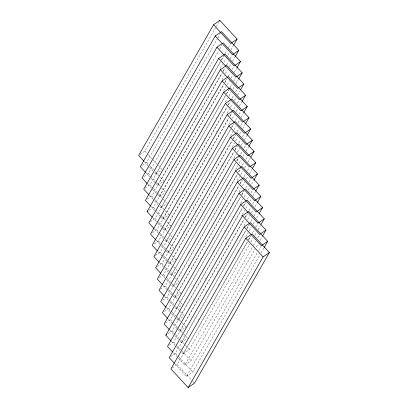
<?xml version="1.0" encoding="UTF-8"?>
<svg xmlns="http://www.w3.org/2000/svg" width="408" height="408" viewBox="0 0 408 408"><rect width="100%" height="100%" fill="white"/><g stroke="black" fill="none" stroke-linecap="round" stroke-linejoin="round"><path stroke-width="0.31" stroke-dasharray="2.04 1.53" d="M140.077 154.443L144.911 151.077L215.546 27.887M216.327 26.525L218.668 22.44M142.259 165.342L146.61 162.313L217.245 39.122M218.03 37.76L220.371 33.675M143.958 176.577L148.313 173.548L218.555 51.036M219.728 48.996L222.069 44.911M154.581 172.742L155.876 174.145L220.269 61.843M221.437 59.803L222.998 57.079M224.951 53.678L226.904 50.271M228.465 47.552L230.413 44.146M145.177 188.144L150.011 184.778L220.646 61.593M221.427 60.231L223.768 56.146M179.336 139.822L179.724 139.143M191.041 119.401L191.434 118.723M210.946 84.691L211.334 84.012M220.31 68.355L222.651 64.275M223.824 62.23L225.772 58.828M227.725 55.427L229.286 52.703M230.846 49.98L233.187 45.9M155.851 183.508L157.575 185.38L221.967 73.078M223.14 71.038L224.701 68.314M226.649 64.908L228.602 61.506M230.163 58.783L232.111 55.381M147.354 199.043L151.71 196.013L222.345 72.823M223.125 71.461L225.078 68.059M171.666 167.392L172.059 166.709M191.571 132.682L191.959 131.998M203.276 112.261L203.669 111.583M211.471 97.971L211.864 97.288M222.008 79.591L224.349 75.511M225.522 73.466L227.475 70.064M229.424 66.662L230.984 63.939M232.545 61.215L234.891 57.13M147.63 183.998L159.273 196.61L223.666 84.313M224.839 82.268L226.399 79.55M228.347 76.143L230.301 72.741M232.254 69.34L233.815 66.616M149.058 210.278L153.408 207.249L223.655 84.742M224.823 82.697L227.164 78.617M172.196 180.667L172.584 179.984M183.906 160.247L184.294 159.569M203.806 125.537L204.199 124.858M223.712 90.826L226.052 86.741M227.22 84.701L229.561 80.616M231.122 77.897L232.295 75.852M234.248 72.451L236.589 68.366M159.681 206.443L160.976 207.845L225.364 95.549M226.537 93.503L228.485 90.102M230.046 87.378L231.999 83.977M233.56 81.253L235.513 77.852M150.272 221.85L155.106 218.484L225.741 95.293M226.522 93.932L228.863 89.847M184.431 173.528L184.824 172.844M196.141 153.107L196.529 152.429M204.337 138.812L204.724 138.134M216.041 118.397L216.434 117.713M225.41 102.061L227.751 97.976M228.919 95.936L230.872 92.534M232.825 89.128L234.386 86.409M235.946 83.686L238.287 79.601M160.946 217.214L162.675 219.081L227.062 106.779M228.235 104.739L230.189 101.337M232.137 97.935L233.697 95.212M235.651 91.81L237.211 89.087M152.454 232.749L156.805 229.719L227.44 106.529M228.22 105.167L230.173 101.765M176.766 201.093L177.154 200.415M196.666 166.382L197.059 165.704M216.571 131.672L216.959 130.994M227.108 113.297L229.449 109.211M230.617 107.171L232.57 103.77M234.524 100.363L236.084 97.639M237.645 94.921L239.986 90.836M152.73 217.699L164.373 230.316L228.766 118.014M229.934 115.974L231.887 112.572M233.835 109.166L235.396 106.447M237.349 103.04L238.91 100.322M154.153 243.984L158.508 240.955L228.75 118.442M229.923 116.402L232.264 112.317M164.373 230.316L170.661 225.94L171.049 225.262M189.001 193.953L189.394 193.27M197.197 179.658L197.584 178.979M208.901 159.242L209.294 158.559M228.806 124.532L231.147 120.447M232.32 118.407L234.661 114.322M236.222 111.598L237.39 109.558M239.343 106.157L241.684 102.071M164.776 240.149L166.071 241.551L230.464 129.249M231.632 127.209L233.585 123.808M235.533 120.401L237.099 117.683M239.047 114.276L240.608 111.552M155.366 255.551L160.206 252.19L230.841 128.999M231.622 127.638L233.963 123.553M182.896 218.8L183.284 218.117M189.531 207.228L189.919 206.55M209.431 172.518L209.824 171.839M221.141 152.097L221.529 151.419M230.505 135.767L232.846 131.682M234.019 129.642L235.967 126.235M237.92 122.834L239.481 120.11M241.041 117.387L243.382 113.307M166.046 250.915L167.77 252.787L232.162 140.485M233.33 138.445L235.283 135.038M237.237 131.636L238.797 128.913M240.746 125.511L242.306 122.788M157.549 266.45L161.905 263.42L232.54 140.235M233.32 138.873L235.268 135.466M175.226 246.371L175.619 245.687M183.421 232.076L183.814 231.397M195.131 211.655L195.519 210.977M201.766 200.088L202.154 199.405M221.666 165.378L222.059 164.694M232.203 146.997L234.544 142.917M235.717 140.872L237.67 137.471M239.618 134.069L241.179 131.345M242.74 128.622L245.081 124.542M163.001 257.009L169.468 264.022L233.861 151.72M235.034 149.68L236.982 146.273M238.935 142.871L240.496 140.148M242.444 136.746L244.01 134.023M159.253 277.685L163.603 274.655L233.845 152.148M235.018 150.103L237.359 146.023M169.468 264.022L175.756 259.646L176.149 258.963M195.661 224.936L196.049 224.252M214.001 192.943L214.389 192.265M233.901 158.233L236.247 154.153M237.415 152.108L239.756 148.028M241.317 145.304L242.49 143.259M244.438 139.857L246.784 135.772M169.876 273.855L171.166 275.252L235.559 162.955M236.732 160.91L238.68 157.508M240.633 154.107L242.194 151.383M244.147 147.982L245.708 145.258M160.466 289.257L165.301 285.891L235.936 162.7M237.109 160.66L239.057 157.259M187.991 252.501L188.384 251.823M207.896 217.79L208.284 217.112M226.236 185.803L226.629 185.125M235.605 169.468L237.946 165.383M239.114 163.343L241.067 159.941M243.015 156.539L244.581 153.816M246.141 151.093L248.482 147.007M171.574 285.085L172.87 286.487L237.257 174.191M238.43 172.145L240.378 168.744M242.332 165.342L243.892 162.619M245.846 159.217L247.406 156.494M162.649 300.155L166.999 297.126L237.635 173.936M238.808 171.895L240.756 168.489M188.522 265.781L188.909 265.098M200.226 245.361L200.619 244.683M220.131 210.65L220.519 209.967M237.303 180.703L239.644 176.618M240.812 174.578L242.765 171.176M244.718 167.77L246.279 165.051M247.84 162.328L250.181 158.243M168.096 290.715L174.568 297.723L238.955 185.421M240.128 183.381L242.082 179.979M244.03 176.577L245.591 173.854M247.544 170.452L249.104 167.729M164.347 311.391L168.698 308.361L238.945 185.849M240.113 183.809L242.459 179.724M174.568 297.723L180.851 293.347L181.244 292.669M200.756 258.636L201.149 257.958M212.466 238.221L212.854 237.538M232.366 203.51L232.759 202.827M239.001 191.939L241.342 187.853M242.515 185.813L244.856 181.728M246.417 179.005L247.585 176.965M249.538 173.563L251.879 169.478M174.971 307.555L176.266 308.958L240.659 196.656M241.827 194.616L243.78 191.214M245.728 187.808L247.289 185.089M249.242 181.682L250.803 178.964M165.561 322.963L170.401 319.597L240.644 197.084M241.816 195.044L244.157 190.959M193.091 286.207L193.479 285.529M212.991 251.496L213.384 250.813M224.701 231.076L225.089 230.398M232.897 216.786L233.284 216.102M240.7 203.174L243.041 199.089M244.214 197.049L246.162 193.642M248.115 190.24L249.676 187.517M251.629 184.115L253.577 180.713M176.669 318.791L177.964 320.193L241.964 208.575M243.525 205.851L245.478 202.45M247.432 199.043L248.992 196.319M250.94 192.918L252.501 190.194M167.744 333.856L172.1 330.832L242.342 208.32M243.515 206.28L245.463 202.873M193.616 299.482L194.009 298.804M205.326 279.067L205.714 278.384M225.226 244.351L225.619 243.673M241.618 215.766L242.01 215.087M242.398 214.409L244.739 210.324M245.912 208.279L247.86 204.877M249.813 201.476L251.374 198.752M252.934 196.029L255.275 191.949M173.196 324.416L179.663 331.429L244.055 219.127M245.223 217.087L247.177 213.68M249.13 210.278L250.691 207.555M252.639 204.153L254.199 201.43M169.442 345.091L173.798 342.062L244.04 219.555M245.213 217.515L247.166 214.108M179.663 331.429L185.951 327.053L186.339 326.369M205.851 292.342L206.244 291.659M217.561 271.922L217.954 271.244M225.757 257.632L226.144 256.948M237.461 237.211L237.854 236.533M244.096 225.639L246.437 221.559M247.61 219.514L249.951 215.434M251.512 212.711L253.072 209.987M255.026 206.586L256.974 203.179M180.071 341.261L181.361 342.664L245.754 230.362M246.927 228.322L249.268 224.237M250.828 221.513L252.389 218.79M253.949 216.067L255.903 212.665M170.661 356.663L175.496 353.297L245.744 230.79M246.911 228.745L249.252 224.665M198.186 319.913L198.579 319.229M218.091 285.197L218.479 284.519M237.992 250.487L238.384 249.808M245.794 236.875L248.141 232.795M249.308 230.75L251.262 227.348M253.21 223.946L254.77 221.223M256.724 217.821L258.677 214.414M181.769 352.497L183.065 353.894L247.452 241.597M248.625 239.552L250.573 236.15M252.526 232.749L254.087 230.025M255.648 227.302L257.601 223.9M172.36 367.899L177.194 364.533L247.442 242.026M248.61 239.981L250.563 236.579M183.065 353.894L189.348 349.523L249.839 244.025M251.007 241.985L252.96 238.583M254.908 235.181L256.474 232.458M258.034 229.735L260.375 225.649M178.291 358.122L184.763 365.129L252.277 247.386M253.445 245.346L255.785 241.261M257.739 237.859L259.299 235.136M184.763 365.129L191.046 360.754L255.051 249.135M256.219 247.095L258.172 243.693M260.12 240.286L262.074 236.885M174.818 363.747L186.461 376.365L257.484 252.496M258.657 250.451L260.998 246.371M186.461 376.365L192.749 371.989L259.87 254.924M261.038 252.884L263.772 248.12M155.876 174.145L161.68 170.105M157.575 185.38L163.863 181.004L159.982 176.797M159.273 196.61L165.077 192.576M160.976 207.845L166.775 203.806M162.675 219.081L168.958 214.705L165.077 210.502M166.071 241.551L171.875 237.512M167.77 252.787L173.573 248.747M171.166 275.252L176.97 271.218M172.87 286.487L178.673 282.448M176.266 308.958L182.07 304.919M177.964 320.193L183.768 316.154M181.361 342.664L187.165 338.625M144.911 151.077L147.931 154.346M148.364 154.816L152.674 159.487M153.107 159.956L157.85 165.097M158.284 165.561L162.165 169.769M146.61 162.313L148.339 164.179M150.062 166.051L153.51 169.789M155.239 171.656L159.548 176.333M144.233 161.527L148.976 166.668M149.41 167.132L152.857 170.87M148.313 173.548L156.075 181.958M156.504 182.427L161.252 187.563M161.68 188.032L165.561 192.239M145.931 172.763L150.674 177.903M151.108 178.367L155.417 183.044M150.011 184.778L153.031 188.052M153.459 188.516L157.774 193.193M158.202 193.657L162.95 198.798M163.379 199.267L167.26 203.47M151.71 196.013L153.434 197.885M155.157 199.752L158.61 203.49M160.334 205.362L164.648 210.033M149.328 195.228L154.076 200.369M154.505 200.838L157.957 204.576M153.408 207.249L161.17 215.659M161.604 216.128L166.347 221.269M166.78 221.738L170.661 225.94M151.031 206.463L155.774 211.604M156.203 212.073L160.517 216.745M155.106 218.484L158.126 221.753M158.559 222.222L162.869 226.894M163.302 227.363L168.045 232.504M168.479 232.968L172.36 237.175M156.805 229.719L159.824 232.988M160.257 233.458L163.705 237.196M165.434 239.062L169.743 243.739M170.177 244.203L174.058 248.411M154.428 228.934L159.171 234.075M159.605 234.544L163.052 238.282M158.508 240.955L161.522 244.224M161.956 244.693L166.27 249.364M166.699 249.834L171.442 254.975M171.875 255.439L175.756 259.646M156.126 240.169L160.869 245.31M161.303 245.774L165.612 250.451M160.206 252.19L163.226 255.459M163.654 255.928L167.969 260.6M168.397 261.064L173.145 266.205M173.573 266.674L177.454 270.881M158.258 251.869L162.568 256.545M161.905 263.42L164.924 266.694M165.352 267.158L168.805 270.897M170.529 272.768L174.843 277.44M175.272 277.909L179.153 282.112M159.523 262.64L164.266 267.775M164.699 268.245L168.152 271.983M163.603 274.655L166.622 277.93M167.05 278.394L171.365 283.07M171.799 283.535L176.542 288.675M176.97 289.145L180.851 293.347M161.221 273.87L165.969 279.011M166.398 279.48L169.85 283.218M165.301 285.891L168.32 289.165M168.754 289.629L173.063 294.301M173.497 294.77L178.24 299.911M178.673 300.38L182.554 304.582M163.353 285.575L167.668 290.246M166.999 297.126L170.019 300.395M170.452 300.864L173.9 304.603M175.629 306.474L179.938 311.146M180.372 311.61L184.253 315.817M164.623 296.341L169.366 301.481M169.794 301.951L173.247 305.689M168.698 308.361L171.717 311.63M172.151 312.1L176.465 316.771M176.894 317.24L181.636 322.381M182.07 322.845L185.951 327.053M166.321 307.576L171.064 312.717M171.498 313.181L174.945 316.924M170.401 319.597L173.42 322.866M173.849 323.335L178.163 328.007M178.592 328.476L183.335 333.611M183.768 334.081L187.649 338.288M168.453 319.275L172.763 323.952M172.1 330.832L175.119 334.101M175.547 334.57L179 338.309M180.724 340.175L185.038 344.847M185.467 345.316L189.348 349.523M169.718 330.046L174.461 335.187M174.894 335.651L178.342 339.39M173.798 342.062L176.817 345.336M177.245 345.8L181.56 350.477M181.994 350.941L191.046 360.754M171.416 341.282L176.164 346.418M176.593 346.887L180.045 350.625M175.496 353.297L178.515 356.572M178.949 357.036L192.749 371.989M173.548 352.981L177.863 357.653M177.194 364.533L192.29 380.888M192.719 381.358L194.448 383.224"/><path stroke-width="0.61" d="M233.58 45.217L237.094 39.092L219.841 20.4L213.552 24.776L138.628 155.453L143.8 161.058M219.453 21.078L219.841 20.4M235.278 56.452L238.792 50.327L221.539 31.635L215.251 36.011L140.326 166.688L145.498 172.293M236.977 67.687L240.49 61.562L223.237 42.871L216.954 47.246L142.025 177.919L147.201 183.529M238.675 78.922L242.189 72.797L224.936 54.106L218.652 58.477L143.723 189.154L148.9 194.764M240.766 89.474L243.887 84.028L226.639 65.336L220.351 69.712L145.421 200.389L150.598 205.999M152.296 217.234L147.12 211.625L222.049 80.947L228.337 76.571L245.585 95.263L242.077 101.388M243.775 112.623L247.284 106.498L230.036 87.807L223.747 92.183L148.818 222.86L153.994 228.465M245.473 123.859L248.987 117.733L231.734 99.042L225.446 103.418L150.521 234.095L155.693 239.7M247.171 135.094L250.685 128.969L233.432 110.277L227.149 114.653L152.22 245.33L157.396 250.935M248.87 146.329L252.384 140.204L235.13 121.513L228.847 125.888L153.918 256.561L159.095 262.171M250.961 156.881L254.082 151.439L236.834 132.748L230.546 137.119L155.616 267.796L160.793 273.406M252.272 168.795L255.78 162.67L238.532 143.978L232.244 148.354L157.315 279.031L162.491 284.641M253.97 180.03L257.479 173.905L240.23 155.213L233.942 159.589L159.013 290.267L164.189 295.877M255.668 191.265L259.182 185.14L241.929 166.449L235.64 170.825L160.716 301.502L165.888 307.107M257.366 202.501L260.88 196.376L243.627 177.684L237.339 182.06L162.415 312.737L167.586 318.342M259.065 213.736L262.579 207.611L245.325 188.919L239.042 193.295L164.113 323.972L169.289 329.577M170.988 340.813L165.811 335.203L240.74 204.53L247.024 200.155L264.277 218.846L261.156 224.288M262.461 236.207L265.975 230.081L248.727 211.39L242.439 215.761L167.51 346.438L172.686 352.048M264.165 247.437L267.673 241.312L250.425 222.62L244.137 226.996L169.208 357.673L174.384 363.283M245.835 238.231L170.906 368.909L188.159 387.6L194.448 383.224L269.372 252.547L252.124 233.855L245.835 238.231L263.089 256.923L188.159 387.6M237.094 39.092L230.806 43.467L213.552 24.776M238.792 50.327L232.504 54.703L215.251 36.011M240.49 61.562L234.202 65.938L216.954 47.246M242.189 72.797L235.901 77.168L218.652 58.477M243.887 84.028L237.599 88.403L220.351 69.712M245.585 95.263L239.302 99.639L222.049 80.947M247.284 106.498L241.001 110.874L223.747 92.183M248.987 117.733L242.699 122.109L225.446 103.418M250.685 128.969L244.397 133.345L227.149 114.653M147.12 211.625L148.089 210.951M252.384 140.204L246.095 144.58L228.847 125.888M254.082 151.439L247.794 155.81L230.546 137.119M255.78 162.67L249.492 167.045L232.244 148.354M257.479 173.905L251.195 178.281L233.942 159.589M259.182 185.14L252.894 189.516L235.64 170.825M260.88 196.376L254.592 200.751L237.339 182.06M262.579 207.611L256.29 211.987L239.042 193.295M264.277 218.846L257.989 223.222L240.74 204.53M265.975 230.081L259.687 234.452L242.439 215.761M267.673 241.312L261.39 245.687L244.137 226.996M263.089 256.923L269.372 252.547M165.811 335.203L166.78 334.529"/></g></svg>
